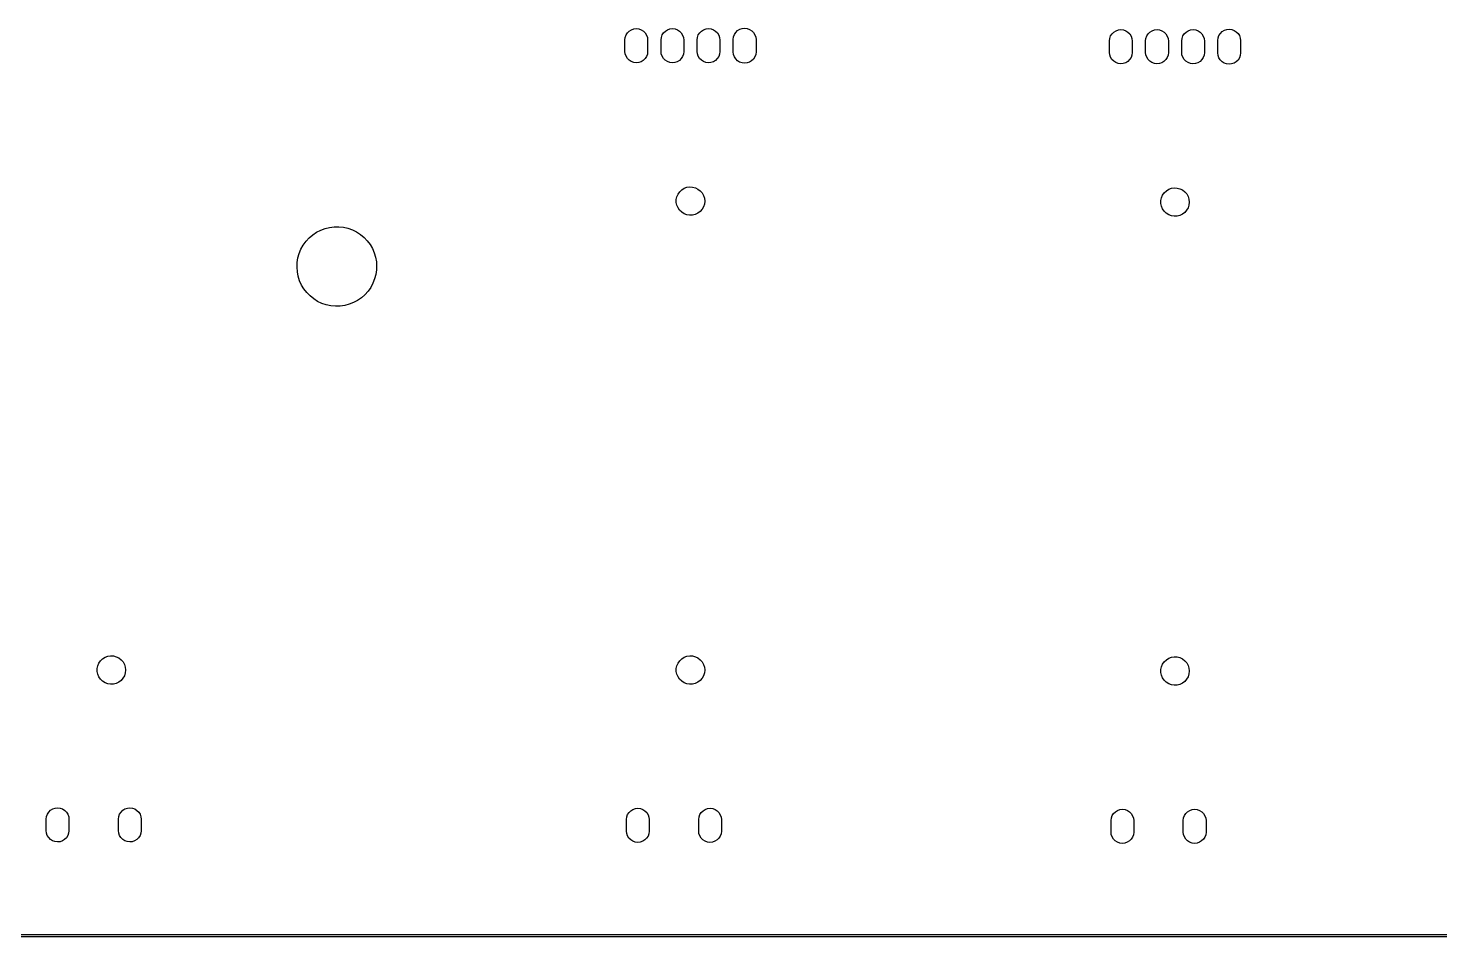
# Model space of a CAD drawing. Extents: x 0 to 360, y 0 to 260.
# Drawn here: x 83.3 to 182.6, y -0.1 to 63.9 of the extents above; entities that cross this region are included whole.
import ezdxf

# ---------------------------------------------------------------- set-up
doc = ezdxf.new("R2010")
doc.units = 0
doc.layers.add('BLACK', color=7, linetype='CONTINUOUS')

msp = doc.modelspace()

# ---------------------------------------------------------------- linework, layer by layer
at = {"layer": 'BLACK', "linetype": 'CONTINUOUS'}
for p, q in [((125.373, 63.3877), (125.47, 63.5376)), ((125.47, 63.5376), (125.597, 63.6624)), ((125.597, 63.6624), (125.749, 63.7559)), ((125.749, 63.7559), (125.918, 63.8133)), ((125.918, 63.8133), (126.096, 63.832)), ((126.096, 63.832), (126.273, 63.8109)), ((126.273, 63.8109), (126.441, 63.751)), ((126.441, 63.751), (126.591, 63.6555)), ((126.591, 63.6555), (126.717, 63.5289)), ((127.913, 63.3877), (128.01, 63.5376)), ((128.01, 63.5376), (128.137, 63.6624)), ((128.137, 63.6624), (128.289, 63.7559)), ((128.289, 63.7559), (128.458, 63.8133)), ((128.458, 63.8133), (128.636, 63.832)), ((128.636, 63.832), (128.813, 63.8109)), ((128.813, 63.8109), (128.981, 63.751)), ((128.981, 63.751), (129.131, 63.6555)), ((129.131, 63.6555), (129.257, 63.5289)), ((130.453, 63.3877), (130.55, 63.5376)), ((130.55, 63.5376), (130.677, 63.6624)), ((130.677, 63.6624), (130.829, 63.7559)), ((130.829, 63.7559), (130.998, 63.8133)), ((130.998, 63.8133), (131.176, 63.832)), ((131.176, 63.832), (131.353, 63.8109)), ((131.353, 63.8109), (131.521, 63.751)), ((131.521, 63.751), (131.671, 63.6555)), ((131.671, 63.6555), (131.797, 63.5289)), ((132.993, 63.4187), (133.09, 63.5686)), ((133.09, 63.5686), (133.217, 63.6934)), ((133.217, 63.6934), (133.369, 63.7869)), ((133.369, 63.7869), (133.538, 63.8443)), ((133.538, 63.8443), (133.716, 63.863)), ((133.716, 63.863), (133.893, 63.8419)), ((133.893, 63.8419), (134.061, 63.782)), ((134.061, 63.782), (134.211, 63.6865)), ((134.211, 63.6865), (134.337, 63.5599)), ((134.337, 63.5599), (134.431, 63.4087)), ((159.55, 63.4676), (159.677, 63.5924)), ((159.677, 63.5924), (159.829, 63.6859)), ((159.829, 63.6859), (159.998, 63.7433)), ((159.998, 63.7433), (160.176, 63.762)), ((160.176, 63.762), (160.353, 63.7409)), ((160.353, 63.7409), (160.521, 63.681)), ((160.521, 63.681), (160.671, 63.5855)), ((160.671, 63.5855), (160.797, 63.4589)), ((162.09, 63.4676), (162.217, 63.5924)), ((162.217, 63.5924), (162.369, 63.6859)), ((162.369, 63.6859), (162.538, 63.7433)), ((162.538, 63.7433), (162.716, 63.762)), ((162.716, 63.762), (162.893, 63.7409)), ((162.893, 63.7409), (163.061, 63.681)), ((163.061, 63.681), (163.211, 63.5855)), ((163.211, 63.5855), (163.337, 63.4589)), ((164.63, 63.4676), (164.757, 63.5924)), ((164.757, 63.5924), (164.909, 63.6859)), ((164.909, 63.6859), (165.078, 63.7433)), ((165.078, 63.7433), (165.256, 63.762)), ((165.256, 63.762), (165.433, 63.7409)), ((165.433, 63.7409), (165.601, 63.681)), ((165.601, 63.681), (165.751, 63.5855)), ((165.751, 63.5855), (165.877, 63.4589)), ((167.17, 63.4986), (167.297, 63.6234)), ((167.297, 63.6234), (167.449, 63.7169)), ((167.449, 63.7169), (167.618, 63.7743)), ((167.618, 63.7743), (167.796, 63.793)), ((167.796, 63.793), (167.973, 63.7719)), ((167.973, 63.7719), (168.141, 63.712)), ((168.141, 63.712), (168.291, 63.6165)), ((168.291, 63.6165), (168.417, 63.4899)), ((125.29, 63.0432), (125.312, 63.2201)), ((125.29, 63.032), (125.29, 63.0432)), ((125.29, 62.232), (125.29, 63.032)), ((125.312, 63.2201), (125.373, 63.3877)), ((126.717, 63.5289), (126.811, 63.3777)), ((126.811, 63.3777), (126.87, 63.2092)), ((126.87, 63.2092), (126.89, 63.032)), ((126.89, 63.032), (126.89, 62.232)), ((127.83, 63.0432), (127.852, 63.2201)), ((127.83, 63.032), (127.83, 63.0432)), ((127.83, 62.232), (127.83, 63.032)), ((127.852, 63.2201), (127.913, 63.3877)), ((129.257, 63.5289), (129.351, 63.3777)), ((129.351, 63.3777), (129.41, 63.2092)), ((129.41, 63.2092), (129.43, 63.032)), ((129.43, 63.032), (129.43, 62.232)), ((130.37, 63.0432), (130.392, 63.2201)), ((130.37, 63.032), (130.37, 63.0432)), ((130.37, 62.232), (130.37, 63.032)), ((130.392, 63.2201), (130.453, 63.3877)), ((131.797, 63.5289), (131.891, 63.3777)), ((131.891, 63.3777), (131.95, 63.2092)), ((131.95, 63.2092), (131.97, 63.032)), ((131.97, 63.032), (131.97, 62.232)), ((132.91, 63.0742), (132.932, 63.2511)), ((132.91, 63.063), (132.91, 63.0742)), ((132.91, 62.201), (132.91, 63.063)), ((132.932, 63.2511), (132.993, 63.4187)), ((134.431, 63.4087), (134.49, 63.2402)), ((134.49, 63.2402), (134.51, 63.063)), ((134.51, 63.063), (134.51, 62.201)), ((159.37, 62.9732), (159.392, 63.1501)), ((159.37, 62.962), (159.37, 62.9732)), ((159.37, 62.162), (159.37, 62.962)), ((159.392, 63.1501), (159.453, 63.3177)), ((159.453, 63.3177), (159.55, 63.4676)), ((160.797, 63.4589), (160.891, 63.3077)), ((160.891, 63.3077), (160.95, 63.1392)), ((160.95, 63.1392), (160.97, 62.962)), ((160.97, 62.962), (160.97, 62.162)), ((161.91, 62.9732), (161.932, 63.1501)), ((161.91, 62.962), (161.91, 62.9732)), ((161.91, 62.162), (161.91, 62.962)), ((161.932, 63.1501), (161.993, 63.3177)), ((161.993, 63.3177), (162.09, 63.4676)), ((163.337, 63.4589), (163.431, 63.3077)), ((163.431, 63.3077), (163.49, 63.1392)), ((163.49, 63.1392), (163.51, 62.962)), ((163.51, 62.962), (163.51, 62.162)), ((164.45, 62.9732), (164.472, 63.1501)), ((164.45, 62.962), (164.45, 62.9732)), ((164.45, 62.162), (164.45, 62.962)), ((164.472, 63.1501), (164.533, 63.3177)), ((164.533, 63.3177), (164.63, 63.4676)), ((165.877, 63.4589), (165.971, 63.3077)), ((165.971, 63.3077), (166.03, 63.1392)), ((166.03, 63.1392), (166.05, 62.962)), ((166.05, 62.962), (166.05, 62.162)), ((166.99, 63.0042), (167.012, 63.1811)), ((166.99, 62.993), (166.99, 63.0042)), ((166.99, 62.131), (166.99, 62.993)), ((167.012, 63.1811), (167.073, 63.3487)), ((167.073, 63.3487), (167.17, 63.4986)), ((168.417, 63.4899), (168.511, 63.3387)), ((168.511, 63.3387), (168.57, 63.1702)), ((168.57, 63.1702), (168.59, 62.993)), ((168.59, 62.993), (168.59, 62.131)), ((125.31, 62.0548), (125.29, 62.232)), ((125.369, 61.8863), (125.31, 62.0548)), ((125.463, 61.7351), (125.369, 61.8863)), ((125.589, 61.6085), (125.463, 61.7351)), ((125.739, 61.513), (125.589, 61.6085)), ((126.583, 61.6016), (126.431, 61.5081)), ((126.71, 61.7264), (126.583, 61.6016)), ((126.807, 61.8763), (126.71, 61.7264)), ((126.868, 62.0439), (126.807, 61.8763)), ((126.89, 62.2208), (126.868, 62.0439)), ((126.89, 62.232), (126.89, 62.2208)), ((127.85, 62.0548), (127.83, 62.232)), ((127.909, 61.8863), (127.85, 62.0548)), ((128.003, 61.7351), (127.909, 61.8863)), ((128.129, 61.6085), (128.003, 61.7351)), ((128.279, 61.513), (128.129, 61.6085)), ((129.123, 61.6016), (128.971, 61.5081)), ((129.25, 61.7264), (129.123, 61.6016)), ((129.347, 61.8763), (129.25, 61.7264)), ((129.408, 62.0439), (129.347, 61.8763)), ((129.43, 62.2208), (129.408, 62.0439)), ((129.43, 62.232), (129.43, 62.2208)), ((130.39, 62.0548), (130.37, 62.232)), ((130.449, 61.8863), (130.39, 62.0548)), ((130.543, 61.7351), (130.449, 61.8863)), ((130.669, 61.6085), (130.543, 61.7351)), ((130.819, 61.513), (130.669, 61.6085)), ((131.663, 61.6016), (131.511, 61.5081)), ((131.79, 61.7264), (131.663, 61.6016)), ((131.887, 61.8763), (131.79, 61.7264)), ((131.948, 62.0439), (131.887, 61.8763)), ((131.97, 62.2208), (131.948, 62.0439)), ((131.97, 62.232), (131.97, 62.2208)), ((132.93, 62.0238), (132.91, 62.201)), ((132.989, 61.8553), (132.93, 62.0238)), ((133.083, 61.7041), (132.989, 61.8553)), ((133.209, 61.5775), (133.083, 61.7041)), ((133.359, 61.482), (133.209, 61.5775)), ((134.203, 61.5706), (134.051, 61.4771)), ((134.33, 61.6954), (134.203, 61.5706)), ((134.427, 61.8453), (134.33, 61.6954)), ((134.488, 62.0129), (134.427, 61.8453)), ((134.51, 62.1898), (134.488, 62.0129)), ((134.51, 62.201), (134.51, 62.1898)), ((159.39, 61.9848), (159.37, 62.162)), ((159.449, 61.8163), (159.39, 61.9848)), ((159.543, 61.6651), (159.449, 61.8163)), ((159.669, 61.5385), (159.543, 61.6651)), ((160.79, 61.6564), (160.663, 61.5316)), ((160.887, 61.8063), (160.79, 61.6564)), ((160.948, 61.9739), (160.887, 61.8063)), ((160.97, 62.1508), (160.948, 61.9739)), ((160.97, 62.162), (160.97, 62.1508)), ((161.93, 61.9848), (161.91, 62.162)), ((161.989, 61.8163), (161.93, 61.9848)), ((162.083, 61.6651), (161.989, 61.8163)), ((162.209, 61.5385), (162.083, 61.6651)), ((163.33, 61.6564), (163.203, 61.5316)), ((163.427, 61.8063), (163.33, 61.6564)), ((163.488, 61.9739), (163.427, 61.8063)), ((163.51, 62.1508), (163.488, 61.9739)), ((163.51, 62.162), (163.51, 62.1508)), ((164.47, 61.9848), (164.45, 62.162)), ((164.529, 61.8163), (164.47, 61.9848)), ((164.623, 61.6651), (164.529, 61.8163)), ((164.749, 61.5385), (164.623, 61.6651)), ((165.87, 61.6564), (165.743, 61.5316)), ((165.967, 61.8063), (165.87, 61.6564)), ((166.028, 61.9739), (165.967, 61.8063)), ((166.05, 62.1508), (166.028, 61.9739)), ((166.05, 62.162), (166.05, 62.1508)), ((167.01, 61.9538), (166.99, 62.131)), ((167.069, 61.7853), (167.01, 61.9538)), ((167.163, 61.6341), (167.069, 61.7853)), ((167.289, 61.5075), (167.163, 61.6341)), ((168.41, 61.6254), (168.283, 61.5006)), ((168.507, 61.7753), (168.41, 61.6254)), ((168.568, 61.9429), (168.507, 61.7753)), ((168.59, 62.1198), (168.568, 61.9429)), ((168.59, 62.131), (168.59, 62.1198)), ((125.907, 61.4531), (125.739, 61.513)), ((126.084, 61.432), (125.907, 61.4531)), ((126.262, 61.4507), (126.084, 61.432)), ((126.431, 61.5081), (126.262, 61.4507)), ((128.447, 61.4531), (128.279, 61.513)), ((128.624, 61.432), (128.447, 61.4531)), ((128.802, 61.4507), (128.624, 61.432)), ((128.971, 61.5081), (128.802, 61.4507)), ((130.987, 61.4531), (130.819, 61.513)), ((131.164, 61.432), (130.987, 61.4531)), ((131.342, 61.4507), (131.164, 61.432)), ((131.511, 61.5081), (131.342, 61.4507)), ((133.527, 61.4221), (133.359, 61.482)), ((133.704, 61.401), (133.527, 61.4221)), ((133.882, 61.4197), (133.704, 61.401)), ((134.051, 61.4771), (133.882, 61.4197)), ((159.819, 61.443), (159.669, 61.5385)), ((159.987, 61.3831), (159.819, 61.443)), ((160.164, 61.362), (159.987, 61.3831)), ((160.342, 61.3807), (160.164, 61.362)), ((160.511, 61.4381), (160.342, 61.3807)), ((160.663, 61.5316), (160.511, 61.4381)), ((162.359, 61.443), (162.209, 61.5385)), ((162.527, 61.3831), (162.359, 61.443)), ((162.704, 61.362), (162.527, 61.3831)), ((162.882, 61.3807), (162.704, 61.362)), ((163.051, 61.4381), (162.882, 61.3807)), ((163.203, 61.5316), (163.051, 61.4381)), ((164.899, 61.443), (164.749, 61.5385)), ((165.067, 61.3831), (164.899, 61.443)), ((165.244, 61.362), (165.067, 61.3831)), ((165.422, 61.3807), (165.244, 61.362)), ((165.591, 61.4381), (165.422, 61.3807)), ((165.743, 61.5316), (165.591, 61.4381)), ((167.439, 61.412), (167.289, 61.5075)), ((167.607, 61.3521), (167.439, 61.412)), ((167.784, 61.331), (167.607, 61.3521)), ((167.962, 61.3497), (167.784, 61.331)), ((168.131, 61.4071), (167.962, 61.3497)), ((168.283, 61.5006), (168.131, 61.4071)), ((129.462, 52.5988), (129.651, 52.6686)), ((129.651, 52.6686), (129.851, 52.6988)), ((129.851, 52.6988), (130.053, 52.6882)), ((130.053, 52.6882), (130.249, 52.6373)), ((130.249, 52.6373), (130.43, 52.548)), ((163.731, 52.5986), (163.931, 52.6288)), ((163.931, 52.6288), (164.133, 52.6182)), ((164.133, 52.6182), (164.329, 52.5673)), ((128.905, 51.8045), (128.947, 52.0024)), ((128.905, 51.6024), (128.905, 51.8045)), ((128.947, 52.0024), (129.027, 52.1879)), ((129.027, 52.1879), (129.143, 52.3534)), ((129.143, 52.3534), (129.29, 52.4923)), ((129.29, 52.4923), (129.462, 52.5988)), ((130.43, 52.548), (130.59, 52.4242)), ((130.59, 52.4242), (130.721, 52.2707)), ((130.721, 52.2707), (130.819, 52.0939)), ((130.819, 52.0939), (130.88, 51.9011)), ((130.9, 51.693), (130.878, 51.4921)), ((130.88, 51.9011), (130.9, 51.7)), ((130.9, 51.7), (130.9, 51.693)), ((162.985, 51.7345), (163.027, 51.9324)), ((162.985, 51.5324), (162.985, 51.7345)), ((163.027, 51.9324), (163.107, 52.1179)), ((163.107, 52.1179), (163.223, 52.2834)), ((163.223, 52.2834), (163.37, 52.4223)), ((163.37, 52.4223), (163.542, 52.5288)), ((163.542, 52.5288), (163.731, 52.5986)), ((164.329, 52.5673), (164.51, 52.478)), ((164.51, 52.478), (164.67, 52.3542)), ((164.67, 52.3542), (164.801, 52.2007)), ((164.801, 52.2007), (164.899, 52.0239)), ((164.899, 52.0239), (164.96, 51.8311)), ((164.98, 51.623), (164.958, 51.4221)), ((164.96, 51.8311), (164.98, 51.63)), ((164.98, 51.63), (164.98, 51.623)), ((128.945, 51.4043), (128.905, 51.6024)), ((129.024, 51.2182), (128.945, 51.4043)), ((129.138, 51.0519), (129.024, 51.2182)), ((129.284, 50.912), (129.138, 51.0519)), ((129.455, 50.8043), (129.284, 50.912)), ((129.645, 50.7332), (129.455, 50.8043)), ((129.844, 50.7016), (129.645, 50.7332)), ((130.046, 50.7107), (129.844, 50.7016)), ((130.242, 50.7603), (130.046, 50.7107)), ((130.424, 50.8483), (130.242, 50.7603)), ((130.585, 50.971), (130.424, 50.8483)), ((130.717, 51.1236), (130.585, 50.971)), ((130.816, 51.2997), (130.717, 51.1236)), ((130.878, 51.4921), (130.816, 51.2997)), ((163.025, 51.3343), (162.985, 51.5324)), ((163.104, 51.1482), (163.025, 51.3343)), ((163.218, 50.9819), (163.104, 51.1482)), ((163.364, 50.842), (163.218, 50.9819)), ((163.535, 50.7343), (163.364, 50.842)), ((163.725, 50.6632), (163.535, 50.7343)), ((163.924, 50.6316), (163.725, 50.6632)), ((164.126, 50.6407), (163.924, 50.6316)), ((164.322, 50.6903), (164.126, 50.6407)), ((164.504, 50.7783), (164.322, 50.6903)), ((164.665, 50.901), (164.504, 50.7783)), ((164.797, 51.0536), (164.665, 50.901)), ((164.896, 51.2297), (164.797, 51.0536)), ((164.958, 51.4221), (164.896, 51.2297)), ((103.603, 49.5041), (103.894, 49.6539)), ((103.894, 49.6539), (104.2, 49.7688)), ((104.2, 49.7688), (104.518, 49.8471)), ((104.518, 49.8471), (104.842, 49.8878)), ((104.842, 49.8878), (105.17, 49.8904)), ((105.17, 49.8904), (105.495, 49.8548)), ((105.495, 49.8548), (105.814, 49.7815)), ((105.814, 49.7815), (106.122, 49.6714)), ((106.122, 49.6714), (106.415, 49.5262)), ((102.669, 48.6026), (102.861, 48.8675)), ((102.861, 48.8675), (103.083, 49.1082)), ((103.083, 49.1082), (103.331, 49.3213)), ((103.331, 49.3213), (103.603, 49.5041)), ((106.415, 49.5262), (106.69, 49.3477)), ((106.69, 49.3477), (106.941, 49.1385)), ((106.941, 49.1385), (107.167, 48.9013)), ((107.167, 48.9013), (107.363, 48.6394)), ((102.242, 47.377), (102.294, 47.7)), ((102.294, 47.7), (102.384, 48.0148)), ((102.384, 48.0148), (102.509, 48.317)), ((102.509, 48.317), (102.669, 48.6026)), ((107.363, 48.6394), (107.527, 48.3565)), ((107.527, 48.3565), (107.657, 48.0562)), ((107.657, 48.0562), (107.752, 47.7429)), ((107.752, 47.7429), (107.809, 47.4207)), ((102.228, 47.05), (102.242, 47.377)), ((102.253, 46.7237), (102.228, 47.05)), ((102.315, 46.4024), (102.253, 46.7237)), ((107.818, 46.8548), (107.771, 46.531)), ((107.809, 47.4207), (107.828, 47.094)), ((107.828, 47.094), (107.818, 46.8548)), ((102.414, 46.0906), (102.315, 46.4024)), ((102.549, 45.7924), (102.414, 46.0906)), ((102.718, 45.5121), (102.549, 45.7924)), ((107.566, 45.9107), (107.41, 45.6227)), ((107.686, 46.2148), (107.566, 45.9107)), ((107.771, 46.531), (107.686, 46.2148)), ((102.918, 45.2533), (102.718, 45.5121)), ((103.147, 45.0197), (102.918, 45.2533)), ((103.402, 44.8145), (103.147, 45.0197)), ((103.679, 44.6403), (103.402, 44.8145)), ((106.491, 44.7066), (106.202, 44.5522)), ((106.76, 44.8936), (106.491, 44.7066)), ((107.004, 45.1106), (106.76, 44.8936)), ((107.222, 45.3548), (107.004, 45.1106)), ((107.41, 45.6227), (107.222, 45.3548)), ((103.975, 44.4997), (103.679, 44.6403)), ((104.284, 44.3945), (103.975, 44.4997)), ((104.604, 44.3262), (104.284, 44.3945)), ((104.93, 44.2957), (104.604, 44.3262)), ((105.257, 44.3034), (104.93, 44.2957)), ((105.581, 44.3492), (105.257, 44.3034)), ((105.898, 44.4326), (105.581, 44.3492)), ((106.202, 44.5522), (105.898, 44.4326)), ((88.1755, 18.8045), (88.2168, 19.0024)), ((88.2168, 19.0024), (88.2971, 19.1879)), ((88.2971, 19.1879), (88.413, 19.3534)), ((88.413, 19.3534), (88.5599, 19.4923)), ((88.5599, 19.4923), (88.7316, 19.5988)), ((88.7316, 19.5988), (88.9213, 19.6686)), ((88.9213, 19.6686), (89.1212, 19.6988)), ((89.1212, 19.6988), (89.323, 19.6882)), ((89.323, 19.6882), (89.5186, 19.6373)), ((89.5186, 19.6373), (89.6999, 19.548)), ((89.6999, 19.548), (89.8596, 19.4242)), ((89.8596, 19.4242), (89.9911, 19.2707)), ((89.9911, 19.2707), (90.0891, 19.0939)), ((90.0891, 19.0939), (90.1496, 18.9011)), ((90.1496, 18.9011), (90.17, 18.7)), ((128.905, 18.8045), (128.947, 19.0024)), ((128.947, 19.0024), (129.027, 19.1879)), ((129.027, 19.1879), (129.143, 19.3534)), ((129.143, 19.3534), (129.29, 19.4923)), ((129.29, 19.4923), (129.462, 19.5988)), ((129.462, 19.5988), (129.651, 19.6686)), ((129.651, 19.6686), (129.851, 19.6988)), ((129.851, 19.6988), (130.053, 19.6882)), ((130.053, 19.6882), (130.249, 19.6373)), ((130.249, 19.6373), (130.43, 19.548)), ((130.43, 19.548), (130.59, 19.4242)), ((130.59, 19.4242), (130.721, 19.2707)), ((130.721, 19.2707), (130.819, 19.0939)), ((130.819, 19.0939), (130.88, 18.9011)), ((130.88, 18.9011), (130.9, 18.7)), ((162.985, 18.7345), (163.027, 18.9324)), ((163.027, 18.9324), (163.107, 19.1179)), ((163.107, 19.1179), (163.223, 19.2834)), ((163.223, 19.2834), (163.37, 19.4223)), ((163.37, 19.4223), (163.542, 19.5288)), ((163.542, 19.5288), (163.731, 19.5986)), ((163.731, 19.5986), (163.931, 19.6288)), ((163.931, 19.6288), (164.133, 19.6182)), ((164.133, 19.6182), (164.329, 19.5673)), ((164.329, 19.5673), (164.51, 19.478)), ((164.51, 19.478), (164.67, 19.3542)), ((164.67, 19.3542), (164.801, 19.2007)), ((164.801, 19.2007), (164.899, 19.0239)), ((164.899, 19.0239), (164.96, 18.8311)), ((88.1748, 18.6024), (88.1755, 18.8045)), ((88.2147, 18.4043), (88.1748, 18.6024)), ((88.2937, 18.2182), (88.2147, 18.4043)), ((88.4085, 18.0519), (88.2937, 18.2182)), ((88.5543, 17.912), (88.4085, 18.0519)), ((88.7254, 17.8043), (88.5543, 17.912)), ((89.8545, 17.971), (89.694, 17.8483)), ((89.9871, 18.1236), (89.8545, 17.971)), ((90.0864, 18.2997), (89.9871, 18.1236)), ((90.1481, 18.4921), (90.0864, 18.2997)), ((90.17, 18.693), (90.1481, 18.4921)), ((90.17, 18.7), (90.17, 18.693)), ((128.905, 18.6024), (128.905, 18.8045)), ((128.945, 18.4043), (128.905, 18.6024)), ((129.024, 18.2182), (128.945, 18.4043)), ((129.138, 18.0519), (129.024, 18.2182)), ((129.284, 17.912), (129.138, 18.0519)), ((129.455, 17.8043), (129.284, 17.912)), ((130.585, 17.971), (130.424, 17.8483)), ((130.717, 18.1236), (130.585, 17.971)), ((130.816, 18.2997), (130.717, 18.1236)), ((130.878, 18.4921), (130.816, 18.2997)), ((130.9, 18.693), (130.878, 18.4921)), ((130.9, 18.7), (130.9, 18.693)), ((162.985, 18.5324), (162.985, 18.7345)), ((163.025, 18.3343), (162.985, 18.5324)), ((163.104, 18.1482), (163.025, 18.3343)), ((163.218, 17.9819), (163.104, 18.1482)), ((163.364, 17.842), (163.218, 17.9819)), ((164.665, 17.901), (164.504, 17.7783)), ((164.797, 18.0536), (164.665, 17.901)), ((164.896, 18.2297), (164.797, 18.0536)), ((164.958, 18.4221), (164.896, 18.2297)), ((164.98, 18.623), (164.958, 18.4221)), ((164.96, 18.8311), (164.98, 18.63)), ((164.98, 18.63), (164.98, 18.623)), ((88.9146, 17.7332), (88.7254, 17.8043)), ((89.1142, 17.7016), (88.9146, 17.7332)), ((89.3161, 17.7107), (89.1142, 17.7016)), ((89.512, 17.7603), (89.3161, 17.7107)), ((89.694, 17.8483), (89.512, 17.7603)), ((129.645, 17.7332), (129.455, 17.8043)), ((129.844, 17.7016), (129.645, 17.7332)), ((130.046, 17.7107), (129.844, 17.7016)), ((130.242, 17.7603), (130.046, 17.7107)), ((130.424, 17.8483), (130.242, 17.7603)), ((163.535, 17.7343), (163.364, 17.842)), ((163.725, 17.6632), (163.535, 17.7343)), ((163.924, 17.6316), (163.725, 17.6632)), ((164.126, 17.6407), (163.924, 17.6316)), ((164.322, 17.6903), (164.126, 17.6407)), ((164.504, 17.7783), (164.322, 17.6903)), ((85.0494, 8.9239), (85.2182, 8.9813)), ((85.2182, 8.9813), (85.3956, 9)), ((85.3956, 9), (85.5727, 8.9789)), ((85.5727, 8.9789), (85.7407, 8.919)), ((90.1294, 8.9239), (90.2982, 8.9813)), ((90.2982, 8.9813), (90.4756, 9)), ((90.4756, 9), (90.6527, 8.9789)), ((90.6527, 8.9789), (90.8207, 8.919)), ((125.859, 8.8919), (126.028, 8.9493)), ((126.028, 8.9493), (126.206, 8.968)), ((126.206, 8.968), (126.383, 8.9469)), ((126.383, 8.9469), (126.551, 8.887)), ((130.939, 8.8919), (131.108, 8.9493)), ((131.108, 8.9493), (131.286, 8.968)), ((131.286, 8.968), (131.463, 8.9469)), ((131.463, 8.9469), (131.631, 8.887)), ((84.59, 8.2), (84.5901, 8.2112)), ((84.59, 7.4), (84.59, 8.2)), ((84.5901, 8.2112), (84.6124, 8.3881)), ((84.6124, 8.3881), (84.6734, 8.5557)), ((84.6734, 8.5557), (84.77, 8.7056)), ((84.77, 8.7056), (84.8975, 8.8304)), ((84.8975, 8.8304), (85.0494, 8.9239)), ((85.7407, 8.919), (85.8913, 8.8235)), ((85.8913, 8.8235), (86.017, 8.6969)), ((86.017, 8.6969), (86.1115, 8.5457)), ((86.1115, 8.5457), (86.1701, 8.3772)), ((86.1701, 8.3772), (86.19, 8.2)), ((86.19, 8.2), (86.19, 7.4)), ((89.67, 8.2), (89.6701, 8.2112)), ((89.67, 7.4), (89.67, 8.2)), ((89.6701, 8.2112), (89.6924, 8.3881)), ((89.6924, 8.3881), (89.7534, 8.5557)), ((89.7534, 8.5557), (89.85, 8.7056)), ((89.85, 8.7056), (89.9775, 8.8304)), ((89.9775, 8.8304), (90.1294, 8.9239)), ((90.8207, 8.919), (90.9713, 8.8235)), ((90.9713, 8.8235), (91.097, 8.6969)), ((91.097, 8.6969), (91.1915, 8.5457)), ((91.1915, 8.5457), (91.2501, 8.3772)), ((91.2501, 8.3772), (91.27, 8.2)), ((91.27, 8.2), (91.27, 7.4)), ((125.4, 8.1792), (125.422, 8.3561)), ((125.4, 8.168), (125.4, 8.1792)), ((125.4, 7.368), (125.4, 8.168)), ((125.422, 8.3561), (125.483, 8.5237)), ((125.483, 8.5237), (125.58, 8.6736)), ((125.58, 8.6736), (125.707, 8.7984)), ((125.707, 8.7984), (125.859, 8.8919)), ((126.551, 8.887), (126.701, 8.7915)), ((126.701, 8.7915), (126.827, 8.6649)), ((126.827, 8.6649), (126.921, 8.5137)), ((126.921, 8.5137), (126.98, 8.3452)), ((126.98, 8.3452), (127, 8.168)), ((127, 8.168), (127, 7.368)), ((130.48, 8.1792), (130.502, 8.3561)), ((130.48, 8.168), (130.48, 8.1792)), ((130.48, 7.368), (130.48, 8.168)), ((130.502, 8.3561), (130.563, 8.5237)), ((130.563, 8.5237), (130.66, 8.6736)), ((130.66, 8.6736), (130.787, 8.7984)), ((130.787, 8.7984), (130.939, 8.8919)), ((131.631, 8.887), (131.781, 8.7915)), ((131.781, 8.7915), (131.907, 8.6649)), ((131.907, 8.6649), (132.001, 8.5137)), ((132.001, 8.5137), (132.06, 8.3452)), ((132.06, 8.3452), (132.08, 8.168)), ((132.08, 8.168), (132.08, 7.368)), ((159.48, 8.1092), (159.502, 8.2861)), ((159.48, 8.098), (159.48, 8.1092)), ((159.48, 7.298), (159.48, 8.098)), ((159.502, 8.2861), (159.563, 8.4537)), ((159.563, 8.4537), (159.66, 8.6036)), ((159.66, 8.6036), (159.787, 8.7284)), ((159.787, 8.7284), (159.939, 8.8219)), ((159.939, 8.8219), (160.108, 8.8793)), ((160.108, 8.8793), (160.286, 8.898)), ((160.286, 8.898), (160.463, 8.8769)), ((160.463, 8.8769), (160.631, 8.817)), ((160.631, 8.817), (160.781, 8.7215)), ((160.781, 8.7215), (160.907, 8.5949)), ((160.907, 8.5949), (161.001, 8.4437)), ((161.001, 8.4437), (161.06, 8.2752)), ((161.06, 8.2752), (161.08, 8.098)), ((161.08, 8.098), (161.08, 7.298)), ((164.56, 8.1092), (164.582, 8.2861)), ((164.56, 8.098), (164.56, 8.1092)), ((164.56, 7.298), (164.56, 8.098)), ((164.582, 8.2861), (164.643, 8.4537)), ((164.643, 8.4537), (164.74, 8.6036)), ((164.74, 8.6036), (164.867, 8.7284)), ((164.867, 8.7284), (165.019, 8.8219)), ((165.019, 8.8219), (165.188, 8.8793)), ((165.188, 8.8793), (165.366, 8.898)), ((165.366, 8.898), (165.543, 8.8769)), ((165.543, 8.8769), (165.711, 8.817)), ((165.711, 8.817), (165.861, 8.7215)), ((165.861, 8.7215), (165.987, 8.5949)), ((165.987, 8.5949), (166.081, 8.4437)), ((166.081, 8.4437), (166.14, 8.2752)), ((166.14, 8.2752), (166.16, 8.098)), ((166.16, 8.098), (166.16, 7.298)), ((84.6099, 7.2228), (84.59, 7.4)), ((84.6685, 7.0543), (84.6099, 7.2228)), ((84.763, 6.9031), (84.6685, 7.0543)), ((86.1066, 7.0443), (86.01, 6.8944)), ((86.1676, 7.2119), (86.1066, 7.0443)), ((86.1899, 7.3888), (86.1676, 7.2119)), ((86.19, 7.4), (86.1899, 7.3888)), ((89.6899, 7.2228), (89.67, 7.4)), ((89.7485, 7.0543), (89.6899, 7.2228)), ((89.843, 6.9031), (89.7485, 7.0543)), ((91.1866, 7.0443), (91.09, 6.8944)), ((91.2476, 7.2119), (91.1866, 7.0443)), ((91.2699, 7.3888), (91.2476, 7.2119)), ((91.27, 7.4), (91.2699, 7.3888)), ((125.42, 7.1908), (125.4, 7.368)), ((125.479, 7.0223), (125.42, 7.1908)), ((125.573, 6.8711), (125.479, 7.0223)), ((126.917, 7.0123), (126.82, 6.8624)), ((126.978, 7.1799), (126.917, 7.0123)), ((127, 7.3568), (126.978, 7.1799)), ((127, 7.368), (127, 7.3568)), ((130.5, 7.1908), (130.48, 7.368)), ((130.559, 7.0223), (130.5, 7.1908)), ((130.653, 6.8711), (130.559, 7.0223)), ((131.997, 7.0123), (131.9, 6.8624)), ((132.058, 7.1799), (131.997, 7.0123)), ((132.08, 7.3568), (132.058, 7.1799)), ((132.08, 7.368), (132.08, 7.3568)), ((159.5, 7.1208), (159.48, 7.298)), ((159.559, 6.9523), (159.5, 7.1208)), ((159.653, 6.8011), (159.559, 6.9523)), ((161.058, 7.1099), (160.997, 6.9423)), ((161.08, 7.2868), (161.058, 7.1099)), ((161.08, 7.298), (161.08, 7.2868)), ((164.58, 7.1208), (164.56, 7.298)), ((164.639, 6.9523), (164.58, 7.1208)), ((164.733, 6.8011), (164.639, 6.9523)), ((166.138, 7.1099), (166.077, 6.9423)), ((166.16, 7.2868), (166.138, 7.1099)), ((166.16, 7.298), (166.16, 7.2868)), ((84.8887, 6.7765), (84.763, 6.9031)), ((85.0393, 6.681), (84.8887, 6.7765)), ((85.2073, 6.6211), (85.0393, 6.681)), ((85.3844, 6.6), (85.2073, 6.6211)), ((85.5618, 6.6187), (85.3844, 6.6)), ((85.7306, 6.6761), (85.5618, 6.6187)), ((85.8825, 6.7696), (85.7306, 6.6761)), ((86.01, 6.8944), (85.8825, 6.7696)), ((89.9687, 6.7765), (89.843, 6.9031)), ((90.1193, 6.681), (89.9687, 6.7765)), ((90.2873, 6.6211), (90.1193, 6.681)), ((90.4644, 6.6), (90.2873, 6.6211)), ((90.6418, 6.6187), (90.4644, 6.6)), ((90.8106, 6.6761), (90.6418, 6.6187)), ((90.9625, 6.7696), (90.8106, 6.6761)), ((91.09, 6.8944), (90.9625, 6.7696)), ((125.699, 6.7445), (125.573, 6.8711)), ((125.849, 6.649), (125.699, 6.7445)), ((126.017, 6.5891), (125.849, 6.649)), ((126.194, 6.568), (126.017, 6.5891)), ((126.372, 6.5867), (126.194, 6.568)), ((126.541, 6.6441), (126.372, 6.5867)), ((126.693, 6.7376), (126.541, 6.6441)), ((126.82, 6.8624), (126.693, 6.7376)), ((130.779, 6.7445), (130.653, 6.8711)), ((130.929, 6.649), (130.779, 6.7445)), ((131.097, 6.5891), (130.929, 6.649)), ((131.274, 6.568), (131.097, 6.5891)), ((131.452, 6.5867), (131.274, 6.568)), ((131.621, 6.6441), (131.452, 6.5867)), ((131.773, 6.7376), (131.621, 6.6441)), ((131.9, 6.8624), (131.773, 6.7376)), ((159.779, 6.6745), (159.653, 6.8011)), ((159.929, 6.579), (159.779, 6.6745)), ((160.097, 6.5191), (159.929, 6.579)), ((160.274, 6.498), (160.097, 6.5191)), ((160.452, 6.5167), (160.274, 6.498)), ((160.621, 6.5741), (160.452, 6.5167)), ((160.773, 6.6676), (160.621, 6.5741)), ((160.9, 6.7924), (160.773, 6.6676)), ((160.997, 6.9423), (160.9, 6.7924)), ((164.859, 6.6745), (164.733, 6.8011)), ((165.009, 6.579), (164.859, 6.6745)), ((165.177, 6.5191), (165.009, 6.579)), ((165.354, 6.498), (165.177, 6.5191)), ((165.532, 6.5167), (165.354, 6.498)), ((165.701, 6.5741), (165.532, 6.5167)), ((165.853, 6.6676), (165.701, 6.5741)), ((165.98, 6.7924), (165.853, 6.6676)), ((166.077, 6.9423), (165.98, 6.7924)), ((0.075, 0.075), (359.925, 0.075)), ((360, -0.075), (0, -0.075))]:
    msp.add_line(p, q, dxfattribs=at)

doc.saveas('drawing.dxf')
